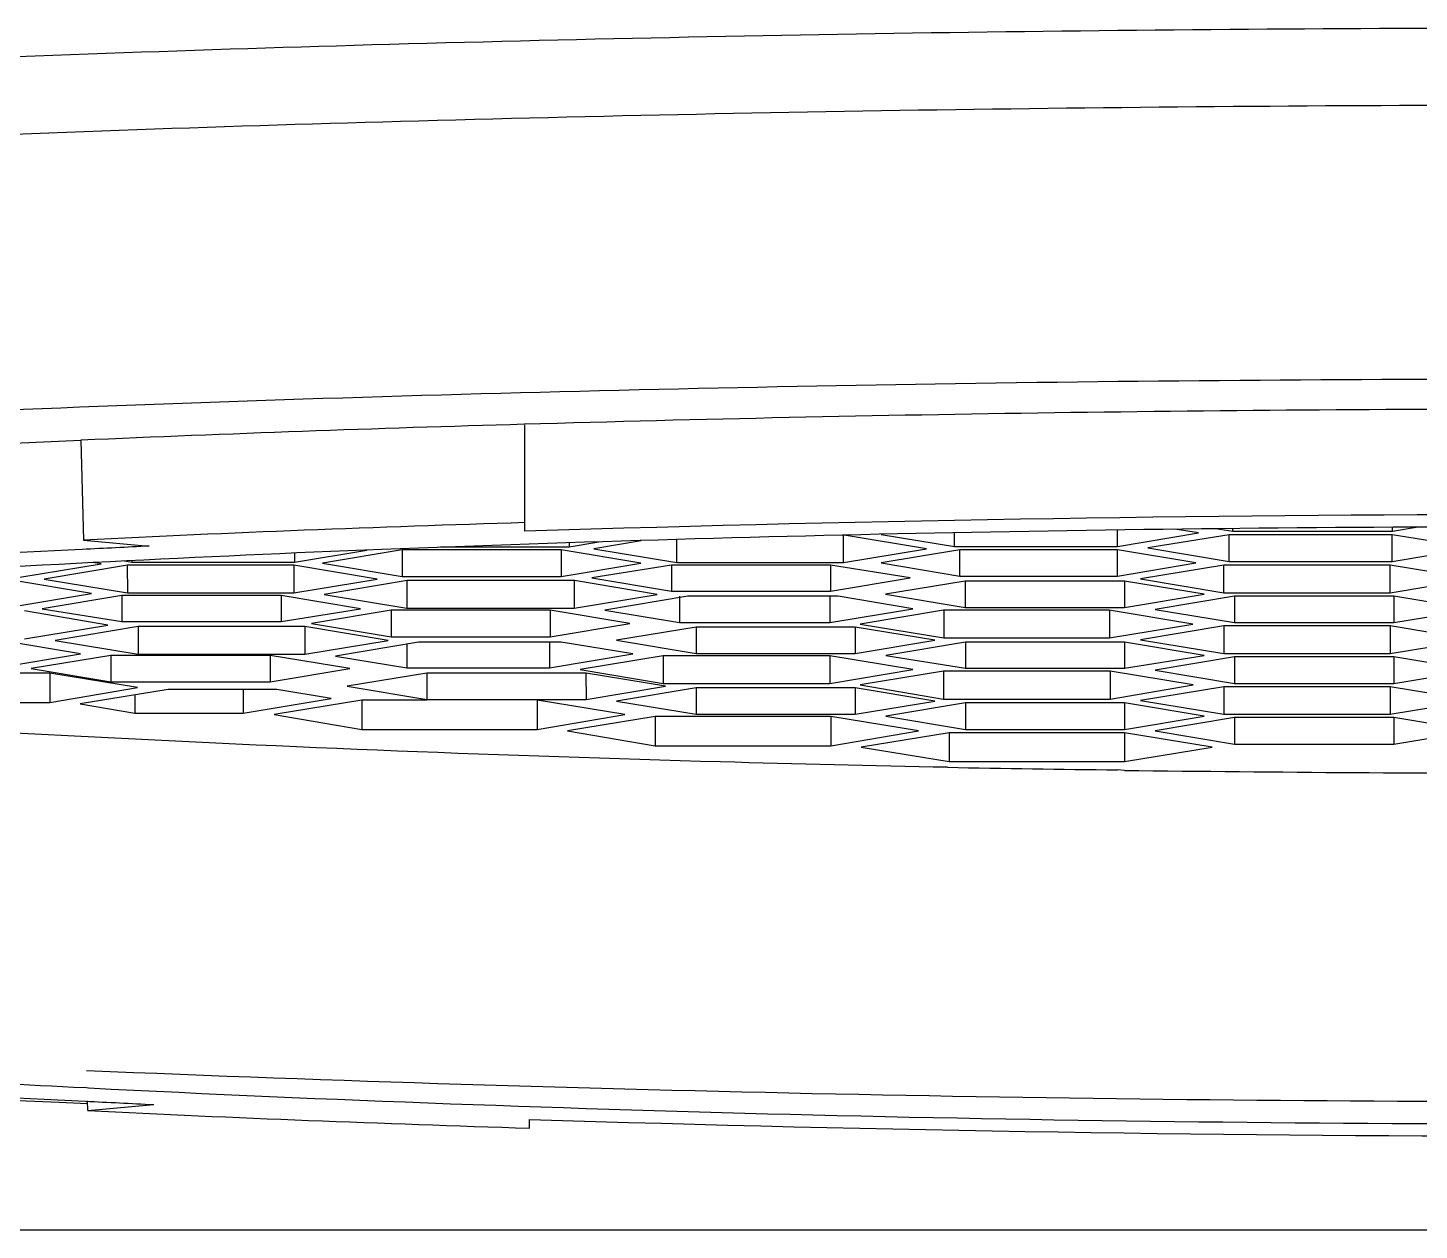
# Model space of a CAD drawing. Header units: millimetres. Extents: x 3553 to 4035, y 25961 to 26175.
# Drawn here: x 3909.632 to 3913.571, y 26046.483 to 26049.886 of the extents above; entities that cross this region are included whole.
import ezdxf

# ---------------------------------------------------------------- set-up
doc = ezdxf.new("R2010")
doc.units = ezdxf.units.MM

msp = doc.modelspace()

# ---------------------------------------------------------------- linework, layer by layer
for points, knots in [([(3903.1308, 26049.2158), (3903.4014, 26049.2727), (3903.6742, 26049.3178), (3903.9469, 26049.3586), (3903.9469, 26049.3586), (3904.2874, 26049.4091), (3904.6289, 26049.452), (3904.9704, 26049.4896), (3904.9704, 26049.4896), (3905.372, 26049.5347), (3905.7758, 26049.5723), (3906.1785, 26049.6056), (3906.1785, 26049.6056), (3906.6349, 26049.6432), (3907.0913, 26049.6754), (3907.5488, 26049.7033), (3907.5488, 26049.7033), (3908.0492, 26049.7344), (3908.5508, 26049.7602), (3909.0512, 26049.7817), (3909.0512, 26049.7817), (3909.586, 26049.8053), (3910.1208, 26049.8247), (3910.6567, 26049.8397), (3910.6567, 26049.8397), (3911.7832, 26049.8708), (3912.9119, 26049.8859), (3914.0395, 26049.8859)], [0, 0, 0, 0, 0.142857, 0.142857, 0.142857, 0.142857, 0.285714, 0.285714, 0.285714, 0.285714, 0.428571, 0.428571, 0.428571, 0.428571, 0.571429, 0.571429, 0.571429, 0.571429, 0.714286, 0.714286, 0.714286, 0.714286, 0.857143, 0.857143, 0.857143, 0.857143, 1, 1, 1, 1]), ([(3924.8601, 26049.0031), (3924.5916, 26049.059), (3924.3199, 26049.1051), (3924.0482, 26049.1449), (3924.0482, 26049.1449), (3923.711, 26049.1954), (3923.3716, 26049.2372), (3923.0323, 26049.2748), (3923.0323, 26049.2748), (3922.6328, 26049.3188), (3922.2333, 26049.3564), (3921.8327, 26049.3897), (3921.8327, 26049.3897), (3921.3806, 26049.4262), (3920.9274, 26049.4585), (3920.4743, 26049.4864), (3920.4743, 26049.4864), (3919.9781, 26049.5164), (3919.4809, 26049.5422), (3918.9837, 26049.5637), (3918.9837, 26049.5637), (3918.4543, 26049.5873), (3917.9238, 26049.6056), (3917.3932, 26049.6206), (3917.3932, 26049.6206), (3916.2753, 26049.6518), (3915.1574, 26049.6668), (3914.0395, 26049.6668), (3914.0395, 26049.6668), (3912.9215, 26049.6668), (3911.8036, 26049.6518), (3910.6867, 26049.6206), (3910.6867, 26049.6206), (3910.1562, 26049.6056), (3909.6257, 26049.5873), (3909.0952, 26049.5637), (3909.0952, 26049.5637), (3908.5991, 26049.5422), (3908.1019, 26049.5164), (3907.6057, 26049.4864), (3907.6057, 26049.4864), (3907.1525, 26049.4585), (3906.6993, 26049.4273), (3906.2472, 26049.3897), (3906.2472, 26049.3897), (3905.8467, 26049.3564), (3905.4461, 26049.3188), (3905.0477, 26049.2748), (3905.0477, 26049.2748), (3904.7083, 26049.2372), (3904.369, 26049.1954), (3904.0307, 26049.1449), (3904.0307, 26049.1449), (3903.759, 26049.1051), (3903.4884, 26049.059), (3903.2188, 26049.0031)], [0, 0, 0, 0, 0.071429, 0.071429, 0.071429, 0.071429, 0.142857, 0.142857, 0.142857, 0.142857, 0.214286, 0.214286, 0.214286, 0.214286, 0.285714, 0.285714, 0.285714, 0.285714, 0.357143, 0.357143, 0.357143, 0.357143, 0.428571, 0.428571, 0.428571, 0.428571, 0.5, 0.5, 0.5, 0.5, 0.571429, 0.571429, 0.571429, 0.571429, 0.642857, 0.642857, 0.642857, 0.642857, 0.714286, 0.714286, 0.714286, 0.714286, 0.785714, 0.785714, 0.785714, 0.785714, 0.857143, 0.857143, 0.857143, 0.857143, 0.928571, 0.928571, 0.928571, 0.928571, 1, 1, 1, 1]), ([(3924.8719, 26048.0892), (3924.786, 26048.1215), (3924.6979, 26048.1483), (3924.6088, 26048.173), (3924.6088, 26048.173), (3924.4971, 26048.2041), (3924.3854, 26048.231), (3924.2726, 26048.2546), (3924.2726, 26048.2546), (3924.1373, 26048.2847), (3924.002, 26048.3105), (3923.8667, 26048.3341), (3923.8667, 26048.3341), (3923.7088, 26048.362), (3923.551, 26048.3867), (3923.3931, 26048.4093), (3923.3931, 26048.4093), (3923.0162, 26048.4651), (3922.6382, 26048.5091), (3922.2591, 26048.5489), (3922.2591, 26048.5489), (3921.807, 26048.595), (3921.3549, 26048.6337), (3920.9017, 26048.667), (3920.9017, 26048.667), (3920.3873, 26048.7057), (3919.8718, 26048.7368), (3919.3563, 26048.7636), (3919.3563, 26048.7636), (3918.7936, 26048.7926), (3918.2309, 26048.8163), (3917.6671, 26048.8345), (3917.6671, 26048.8345), (3917.0711, 26048.8539), (3916.4751, 26048.8678), (3915.878, 26048.8775), (3915.878, 26048.8775), (3915.2658, 26048.8871), (3914.6527, 26048.8914), (3914.0395, 26048.8914), (3914.0395, 26048.8914), (3913.4263, 26048.8914), (3912.8141, 26048.8871), (3912.2009, 26048.8775), (3912.2009, 26048.8775), (3911.6049, 26048.8678), (3911.0078, 26048.8539), (3910.4118, 26048.8345), (3910.4118, 26048.8345), (3909.8491, 26048.8163), (3909.2853, 26048.7926), (3908.7226, 26048.7636), (3908.7226, 26048.7636), (3908.2071, 26048.7368), (3907.6916, 26048.7057), (3907.1772, 26048.667), (3907.1772, 26048.667), (3906.724, 26048.6337), (3906.2719, 26048.595), (3905.8198, 26048.5489), (3905.8198, 26048.5489), (3905.4407, 26048.5091), (3905.0627, 26048.4651), (3904.6858, 26048.4093), (3904.6858, 26048.4093), (3904.5279, 26048.3867), (3904.3701, 26048.362), (3904.2122, 26048.3341), (3904.2122, 26048.3341), (3904.0769, 26048.3105), (3903.9416, 26048.2847), (3903.8063, 26048.2546), (3903.8063, 26048.2546), (3903.6935, 26048.231), (3903.5818, 26048.2041), (3903.4701, 26048.173), (3903.4701, 26048.173), (3903.381, 26048.1483), (3903.2929, 26048.1215), (3903.207, 26048.0892)], [0, 0, 0, 0, 0.05, 0.05, 0.05, 0.05, 0.1, 0.1, 0.1, 0.1, 0.15, 0.15, 0.15, 0.15, 0.2, 0.2, 0.2, 0.2, 0.25, 0.25, 0.25, 0.25, 0.3, 0.3, 0.3, 0.3, 0.35, 0.35, 0.35, 0.35, 0.4, 0.4, 0.4, 0.4, 0.45, 0.45, 0.45, 0.45, 0.5, 0.5, 0.5, 0.5, 0.55, 0.55, 0.55, 0.55, 0.6, 0.6, 0.6, 0.6, 0.65, 0.65, 0.65, 0.65, 0.7, 0.7, 0.7, 0.7, 0.75, 0.75, 0.75, 0.75, 0.8, 0.8, 0.8, 0.8, 0.85, 0.85, 0.85, 0.85, 0.9, 0.9, 0.9, 0.9, 0.95, 0.95, 0.95, 0.95, 1, 1, 1, 1]), ([(3904.0146, 26048.0431), (3904.0629, 26048.0635), (3904.1123, 26048.0806), (3904.1617, 26048.0978), (3904.1617, 26048.0978), (3904.2208, 26048.1172), (3904.2809, 26048.1343), (3904.3411, 26048.1515), (3904.3411, 26048.1515), (3904.4914, 26048.1923), (3904.6439, 26048.2256), (3904.7975, 26048.2557), (3904.7975, 26048.2557), (3904.9886, 26048.2933), (3905.1819, 26048.3244), (3905.3752, 26048.3534), (3905.3752, 26048.3534), (3905.605, 26048.3878), (3905.8359, 26048.4178), (3906.0679, 26048.4447), (3906.0679, 26048.4447), (3906.3331, 26048.4758), (3906.5995, 26048.5038), (3906.8658, 26048.5285), (3906.8658, 26048.5285), (3907.1633, 26048.5564), (3907.4607, 26048.58), (3907.7593, 26048.6026), (3907.7593, 26048.6026), (3908.4326, 26048.652), (3909.107, 26048.6895), (3909.7825, 26048.7185)], [0, 0, 0, 0, 0.125, 0.125, 0.125, 0.125, 0.25, 0.25, 0.25, 0.25, 0.375, 0.375, 0.375, 0.375, 0.5, 0.5, 0.5, 0.5, 0.625, 0.625, 0.625, 0.625, 0.75, 0.75, 0.75, 0.75, 0.875, 0.875, 0.875, 0.875, 1, 1, 1, 1]), ([(3905.1583, 26047.6264), (3905.1572, 26047.6403), (3905.1615, 26047.6543), (3905.168, 26047.6672), (3905.168, 26047.6672), (3905.1744, 26047.6833), (3905.1862, 26047.6973), (3905.198, 26047.7091), (3905.198, 26047.7091), (3905.2141, 26047.7252), (3905.2313, 26047.7381), (3905.2507, 26047.7499), (3905.2507, 26047.7499), (3905.2743, 26047.766), (3905.299, 26047.7789), (3905.3237, 26047.7918), (3905.3237, 26047.7918), (3905.3548, 26047.8068), (3905.386, 26047.8197), (3905.4182, 26047.8315), (3905.4182, 26047.8315), (3905.4558, 26047.8465), (3905.4944, 26047.8594), (3905.5342, 26047.8723), (3905.5342, 26047.8723), (3905.5782, 26047.8863), (3905.6244, 26047.8992), (3905.6695, 26047.912), (3905.6695, 26047.912), (3905.721, 26047.926), (3905.7736, 26047.9389), (3905.8263, 26047.9507), (3905.8263, 26047.9507), (3905.9487, 26047.9786), (3906.0733, 26048.0033), (3906.1978, 26048.0259), (3906.1978, 26048.0259), (3906.346, 26048.0527), (3906.4953, 26048.0763), (3906.6446, 26048.0978), (3906.6446, 26048.0978), (3906.8175, 26048.1225), (3906.9904, 26048.144), (3907.1633, 26048.1644), (3907.1633, 26048.1644), (3907.3587, 26048.187), (3907.5542, 26048.2074), (3907.7485, 26048.2256), (3907.7485, 26048.2256), (3907.9644, 26048.2471), (3908.1792, 26048.2654), (3908.395, 26048.2825), (3908.395, 26048.2825), (3908.6291, 26048.3008), (3908.8622, 26048.3169), (3909.0963, 26048.3319), (3909.0963, 26048.3319), (3909.6085, 26048.3642), (3910.1208, 26048.3899), (3910.6341, 26048.4103), (3910.6341, 26048.4103), (3911.1904, 26048.4318), (3911.7467, 26048.4479), (3912.303, 26048.4587), (3912.303, 26048.4587), (3912.8818, 26048.4694), (3913.4606, 26048.4748), (3914.0395, 26048.4748)], [0, 0, 0, 0, 0.058824, 0.058824, 0.058824, 0.058824, 0.117647, 0.117647, 0.117647, 0.117647, 0.176471, 0.176471, 0.176471, 0.176471, 0.235294, 0.235294, 0.235294, 0.235294, 0.294118, 0.294118, 0.294118, 0.294118, 0.352941, 0.352941, 0.352941, 0.352941, 0.411765, 0.411765, 0.411765, 0.411765, 0.470588, 0.470588, 0.470588, 0.470588, 0.529412, 0.529412, 0.529412, 0.529412, 0.588235, 0.588235, 0.588235, 0.588235, 0.647059, 0.647059, 0.647059, 0.647059, 0.705882, 0.705882, 0.705882, 0.705882, 0.764706, 0.764706, 0.764706, 0.764706, 0.823529, 0.823529, 0.823529, 0.823529, 0.882353, 0.882353, 0.882353, 0.882353, 0.941176, 0.941176, 0.941176, 0.941176, 1, 1, 1, 1]), ([(3909.7857, 26048.4093), (3909.3701, 26048.3889), (3908.9545, 26048.3642), (3908.54, 26048.3352), (3908.54, 26048.3352), (3908.1706, 26048.3094), (3907.8012, 26048.2793), (3907.4328, 26048.2428), (3907.4328, 26048.2428), (3907.1192, 26048.2127), (3906.8057, 26048.1773), (3906.4932, 26048.1354), (3906.4932, 26048.1354), (3906.2429, 26048.101), (3905.9938, 26048.0635), (3905.7457, 26048.0151)], [0, 0, 0, 0, 0.25, 0.25, 0.25, 0.25, 0.5, 0.5, 0.5, 0.5, 0.75, 0.75, 0.75, 0.75, 1, 1, 1, 1]), ([(3909.7643, 26047.8809), (3909.3648, 26047.9013), (3908.9664, 26047.926), (3908.5679, 26047.9561), (3908.5679, 26047.9561), (3908.2168, 26047.9829), (3907.8656, 26048.013), (3907.5144, 26048.0495)], [0, 0, 0, 0, 0.5, 0.5, 0.5, 0.5, 1, 1, 1, 1]), ([(3912.2353, 26047.7928), (3912.0216, 26047.7971), (3911.8079, 26047.8025), (3911.5931, 26047.8079), (3911.5931, 26047.8079), (3910.9831, 26047.8251), (3910.3732, 26047.8487), (3909.7643, 26047.8809)], [0, 0, 0, 0, 0.5, 0.5, 0.5, 0.5, 1, 1, 1, 1]), ([(3909.761, 26046.8865), (3909.4292, 26046.9047), (3909.0974, 26046.9241), (3908.7655, 26046.9477), (3908.7655, 26046.9477), (3908.4648, 26046.9692), (3908.1641, 26046.9928), (3907.8645, 26047.0207), (3907.8645, 26047.0207), (3907.5993, 26047.0443), (3907.3351, 26047.0723), (3907.072, 26047.1034), (3907.072, 26047.1034), (3906.8475, 26047.1313), (3906.6252, 26047.1614), (3906.403, 26047.1968), (3906.403, 26047.1968), (3906.3074, 26047.2119), (3906.2129, 26047.228), (3906.1184, 26047.2462), (3906.1184, 26047.2462), (3906.0346, 26047.2613), (3905.9508, 26047.2784), (3905.8681, 26047.2967), (3905.8681, 26047.2967), (3905.7973, 26047.3128), (3905.7253, 26047.33), (3905.6555, 26047.3493), (3905.6555, 26047.3493), (3905.5954, 26047.3654), (3905.5363, 26047.3837), (3905.4783, 26047.403), (3905.4783, 26047.403), (3905.4321, 26047.4191), (3905.386, 26047.4374), (3905.3409, 26047.4578), (3905.3409, 26047.4578), (3905.3215, 26047.4664), (3905.3033, 26047.476), (3905.2861, 26047.4857), (3905.2861, 26047.4857), (3905.27, 26047.4943), (3905.256, 26047.5029), (3905.241, 26047.5136), (3905.241, 26047.5136), (3905.2013, 26047.5415), (3905.1594, 26047.5791), (3905.1583, 26047.6264)], [0, 0, 0, 0, 0.083333, 0.083333, 0.083333, 0.083333, 0.166667, 0.166667, 0.166667, 0.166667, 0.25, 0.25, 0.25, 0.25, 0.333333, 0.333333, 0.333333, 0.333333, 0.416667, 0.416667, 0.416667, 0.416667, 0.5, 0.5, 0.5, 0.5, 0.583333, 0.583333, 0.583333, 0.583333, 0.666667, 0.666667, 0.666667, 0.666667, 0.75, 0.75, 0.75, 0.75, 0.833333, 0.833333, 0.833333, 0.833333, 0.916667, 0.916667, 0.916667, 0.916667, 1, 1, 1, 1]), ([(3903.207, 26047.5652), (3903.265, 26047.5426), (3903.3241, 26047.5233), (3903.3842, 26047.505), (3903.3842, 26047.505), (3903.454, 26047.4846), (3903.5249, 26047.4653), (3903.5969, 26047.447), (3903.5969, 26047.447), (3903.7719, 26047.403), (3903.948, 26047.3676), (3904.1263, 26047.3354), (3904.1263, 26047.3354), (3904.3454, 26047.2945), (3904.5666, 26047.2602), (3904.7878, 26047.229), (3904.7878, 26047.229), (3905.0488, 26047.1925), (3905.3108, 26047.1603), (3905.5739, 26047.1313), (3905.5739, 26047.1313), (3905.8724, 26047.098), (3906.1721, 26047.069), (3906.4728, 26047.0433), (3906.4728, 26047.0433), (3906.8057, 26047.0143), (3907.1386, 26046.9885), (3907.4726, 26046.9649), (3907.4726, 26046.9649), (3908.2211, 26046.9133), (3908.9706, 26046.8747), (3909.7213, 26046.8446)], [0, 0, 0, 0, 0.125, 0.125, 0.125, 0.125, 0.25, 0.25, 0.25, 0.25, 0.375, 0.375, 0.375, 0.375, 0.5, 0.5, 0.5, 0.5, 0.625, 0.625, 0.625, 0.625, 0.75, 0.75, 0.75, 0.75, 0.875, 0.875, 0.875, 0.875, 1, 1, 1, 1]), ([(3905.7511, 26047.2419), (3906.0002, 26047.1936), (3906.2505, 26047.1549), (3906.5007, 26047.1206), (3906.5007, 26047.1206), (3906.8143, 26047.0787), (3907.1278, 26047.0443), (3907.4414, 26047.0132), (3907.4414, 26047.0132), (3907.8098, 26046.9777), (3908.1792, 26046.9477), (3908.5486, 26046.9219), (3908.5486, 26046.9219), (3908.9642, 26046.8918), (3909.3798, 26046.8682), (3909.7954, 26046.8478)], [0, 0, 0, 0, 0.25, 0.25, 0.25, 0.25, 0.5, 0.5, 0.5, 0.5, 0.75, 0.75, 0.75, 0.75, 1, 1, 1, 1]), ([(3914.0395, 26046.7823), (3913.3113, 26046.7823), (3912.5822, 26046.7909), (3911.8541, 26046.8081), (3911.8541, 26046.8081), (3911.17, 26046.8253), (3910.487, 26046.85), (3909.804, 26046.8843)], [0, 0, 0, 0, 0.5, 0.5, 0.5, 0.5, 1, 1, 1, 1])]:
    msp.add_open_spline(points, degree=3, knots=knots)
for points in [[(3914.0395, 26048.8066), (3913.0386, 26048.8066), (3912.0377, 26048.7926), (3911.0368, 26048.7636)], [(3911.0368, 26048.7636), (3910.618, 26048.7518), (3910.2003, 26048.7368), (3909.7825, 26048.7185)], [(3911.039, 26048.4608), (3911.039, 26048.4608), (3911.039, 26048.7626), (3911.039, 26048.7626)], [(3909.7825, 26048.7185), (3909.7825, 26048.7185), (3909.79, 26048.4361), (3909.79, 26048.4361)], [(3917.027, 26048.4608), (3915.0317, 26048.5242), (3913.0343, 26048.5242), (3911.039, 26048.4608)], [(3911.039, 26048.4855), (3910.6223, 26048.4726), (3910.2067, 26048.4565), (3909.79, 26048.4361)], [(3911.9411, 26048.3727), (3911.9411, 26048.3727), (3911.9411, 26048.4501), (3911.9411, 26048.4501)], [(3912.1762, 26048.4114), (3912.1762, 26048.4114), (3911.9432, 26048.4501), (3911.9432, 26048.4501)], [(3912.0474, 26048.4522), (3912.0474, 26048.4522), (3912.2557, 26048.4178), (3912.2557, 26048.4178)], [(3912.2557, 26048.4178), (3912.2557, 26048.4178), (3912.2557, 26048.4565), (3912.2557, 26048.4565)], [(3912.7164, 26048.4178), (3912.7164, 26048.4178), (3912.7164, 26048.464), (3912.7164, 26048.464)], [(3912.7164, 26048.4178), (3912.7164, 26048.4178), (3912.9462, 26048.4565), (3912.9462, 26048.4565)], [(3913.0332, 26048.4511), (3913.0332, 26048.4511), (3912.8023, 26048.4136), (3912.8023, 26048.4136)], [(3912.9462, 26048.4565), (3912.9462, 26048.4565), (3912.8786, 26048.4672), (3912.8786, 26048.4672)], [(3912.9945, 26048.4683), (3912.9945, 26048.4683), (3913.0429, 26048.4608), (3913.0429, 26048.4608)], [(3913.4939, 26048.4511), (3913.4939, 26048.4511), (3913.0332, 26048.4511), (3913.0332, 26048.4511)], [(3913.0332, 26048.3749), (3913.0332, 26048.3749), (3913.0332, 26048.4511), (3913.0332, 26048.4511)], [(3913.0429, 26048.4608), (3913.0429, 26048.4608), (3913.0429, 26048.4694), (3913.0429, 26048.4694)], [(3913.0429, 26048.4608), (3913.0429, 26048.4608), (3913.495, 26048.4608), (3913.495, 26048.4608)], [(3913.7248, 26048.4136), (3913.7248, 26048.4136), (3913.4939, 26048.4511), (3913.4939, 26048.4511)], [(3913.4939, 26048.3749), (3913.4939, 26048.3749), (3913.4939, 26048.4511), (3913.4939, 26048.4511)], [(3913.495, 26048.4608), (3913.495, 26048.4608), (3913.5626, 26048.4726), (3913.5626, 26048.4726)], [(3913.495, 26048.4608), (3913.495, 26048.4608), (3913.495, 26048.4715), (3913.495, 26048.4715)], [(3909.9758, 26048.4189), (3909.9125, 26048.4157), (3909.8491, 26048.4125), (3909.7857, 26048.4093)], [(3909.79, 26048.4361), (3909.79, 26048.4361), (3909.9758, 26048.4189), (3909.9758, 26048.4189)], [(3910.3871, 26048.3738), (3910.3871, 26048.3738), (3910.5922, 26048.4071), (3910.5922, 26048.4071)], [(3910.6921, 26048.4082), (3910.6921, 26048.4082), (3910.4666, 26048.3706), (3910.4666, 26048.3706)], [(3911.1421, 26048.4082), (3911.1421, 26048.4082), (3910.6921, 26048.4082), (3910.6921, 26048.4082)], [(3910.6921, 26048.4082), (3910.6921, 26048.4082), (3910.6921, 26048.333), (3910.6921, 26048.333)], [(3910.8006, 26048.4168), (3910.8006, 26048.4168), (3911.1646, 26048.4168), (3911.1646, 26048.4168)], [(3911.3676, 26048.3706), (3911.3676, 26048.3706), (3911.1421, 26048.4082), (3911.1421, 26048.4082)], [(3911.1421, 26048.4082), (3911.1421, 26048.4082), (3911.1421, 26048.333), (3911.1421, 26048.333)], [(3911.1646, 26048.4168), (3911.1646, 26048.4168), (3911.2484, 26048.4307), (3911.2484, 26048.4307)], [(3911.1646, 26048.4275), (3911.1646, 26048.4275), (3911.1646, 26048.4168), (3911.1646, 26048.4168)], [(3911.3687, 26048.434), (3911.3687, 26048.434), (3911.2344, 26048.4114), (3911.2344, 26048.4114)], [(3911.2344, 26048.4114), (3911.2344, 26048.4114), (3911.4696, 26048.3727), (3911.4696, 26048.3727)], [(3911.4696, 26048.3727), (3911.4696, 26048.3727), (3911.4696, 26048.4372), (3911.4696, 26048.4372)], [(3911.9411, 26048.3727), (3911.9411, 26048.3727), (3912.1762, 26048.4114), (3912.1762, 26048.4114)], [(3912.2707, 26048.4082), (3912.2707, 26048.4082), (3912.0474, 26048.3717), (3912.0474, 26048.3717)], [(3912.2557, 26048.4178), (3912.2557, 26048.4178), (3912.7164, 26048.4178), (3912.7164, 26048.4178)], [(3912.7164, 26048.4082), (3912.7164, 26048.4082), (3912.2707, 26048.4082), (3912.2707, 26048.4082)], [(3912.2707, 26048.3341), (3912.2707, 26048.3341), (3912.2707, 26048.4082), (3912.2707, 26048.4082)], [(3912.9387, 26048.3717), (3912.9387, 26048.3717), (3912.7164, 26048.4082), (3912.7164, 26048.4082)], [(3912.7164, 26048.3341), (3912.7164, 26048.3341), (3912.7164, 26048.4082), (3912.7164, 26048.4082)], [(3912.8023, 26048.4136), (3912.8023, 26048.4136), (3913.0332, 26048.3749), (3913.0332, 26048.3749)], [(3913.4939, 26048.3749), (3913.4939, 26048.3749), (3913.7248, 26048.4136), (3913.7248, 26048.4136)], [(3909.6096, 26048.3309), (3909.6096, 26048.3309), (3909.8394, 26048.3684), (3909.8394, 26048.3684)], [(3909.9146, 26048.3652), (3909.9146, 26048.3652), (3909.6783, 26048.3255), (3909.6783, 26048.3255)], [(3909.8394, 26048.3684), (3909.8394, 26048.3684), (3909.8158, 26048.3727), (3909.8158, 26048.3727)], [(3909.906, 26048.377), (3909.906, 26048.377), (3909.9264, 26048.3738), (3909.9264, 26048.3738)], [(3909.9135, 26048.3652), (3909.9135, 26048.3652), (3909.9146, 26048.2868), (3909.9146, 26048.2868)], [(3910.385, 26048.3652), (3910.385, 26048.3652), (3909.9146, 26048.3652), (3909.9146, 26048.3652)], [(3909.9264, 26048.3781), (3909.9264, 26048.3781), (3909.9264, 26048.3738), (3909.9264, 26048.3738)], [(3909.9264, 26048.3738), (3909.9264, 26048.3738), (3910.3871, 26048.3738), (3910.3871, 26048.3738)], [(3910.6212, 26048.3255), (3910.6212, 26048.3255), (3910.385, 26048.3652), (3910.385, 26048.3652)], [(3910.385, 26048.3652), (3910.385, 26048.3652), (3910.385, 26048.2868), (3910.385, 26048.2868)], [(3910.3871, 26048.3985), (3910.3871, 26048.3985), (3910.3871, 26048.3738), (3910.3871, 26048.3738)], [(3910.4666, 26048.3706), (3910.4666, 26048.3706), (3910.6921, 26048.333), (3910.6921, 26048.333)], [(3911.1421, 26048.333), (3911.1421, 26048.333), (3911.3676, 26048.3706), (3911.3676, 26048.3706)], [(3911.4546, 26048.3652), (3911.4546, 26048.3652), (3911.2291, 26048.3287), (3911.2291, 26048.3287)], [(3911.9045, 26048.3652), (3911.9045, 26048.3652), (3911.4546, 26048.3652), (3911.4546, 26048.3652)], [(3911.4546, 26048.3652), (3911.4546, 26048.3652), (3911.4546, 26048.2911), (3911.4546, 26048.2911)], [(3911.4696, 26048.3727), (3911.4696, 26048.3727), (3911.9411, 26048.3727), (3911.9411, 26048.3727)], [(3912.1301, 26048.3287), (3912.1301, 26048.3287), (3911.9045, 26048.3652), (3911.9045, 26048.3652)], [(3911.9045, 26048.3652), (3911.9045, 26048.3652), (3911.9045, 26048.2911), (3911.9045, 26048.2911)], [(3912.0474, 26048.3717), (3912.0474, 26048.3717), (3912.2707, 26048.3341), (3912.2707, 26048.3341)], [(3912.7164, 26048.3341), (3912.7164, 26048.3341), (3912.9387, 26048.3717), (3912.9387, 26048.3717)], [(3913.0182, 26048.3652), (3913.0182, 26048.3652), (3912.7819, 26048.3266), (3912.7819, 26048.3266)], [(3913.4885, 26048.3652), (3913.4885, 26048.3652), (3913.0182, 26048.3652), (3913.0182, 26048.3652)], [(3913.0182, 26048.2868), (3913.0182, 26048.2868), (3913.0182, 26048.3652), (3913.0182, 26048.3652)], [(3913.0332, 26048.3749), (3913.0332, 26048.3749), (3913.4939, 26048.3749), (3913.4939, 26048.3749)], [(3913.7248, 26048.3266), (3913.7248, 26048.3266), (3913.4885, 26048.3652), (3913.4885, 26048.3652)], [(3913.4885, 26048.2868), (3913.4885, 26048.2868), (3913.4885, 26048.3652), (3913.4885, 26048.3652)], [(3909.6783, 26048.3255), (3909.6783, 26048.3255), (3909.9146, 26048.2868), (3909.9146, 26048.2868)], [(3910.385, 26048.2868), (3910.385, 26048.2868), (3910.6212, 26048.3255), (3910.6212, 26048.3255)], [(3910.6921, 26048.333), (3910.6921, 26048.333), (3911.1421, 26048.333), (3911.1421, 26048.333)], [(3911.2291, 26048.3287), (3911.2291, 26048.3287), (3911.4546, 26048.2911), (3911.4546, 26048.2911)], [(3911.9045, 26048.2911), (3911.9045, 26048.2911), (3912.1301, 26048.3287), (3912.1301, 26048.3287)], [(3912.2707, 26048.3341), (3912.2707, 26048.3341), (3912.7164, 26048.3341), (3912.7164, 26048.3341)], [(3912.7819, 26048.3266), (3912.7819, 26048.3266), (3913.0182, 26048.2868), (3913.0182, 26048.2868)], [(3913.4885, 26048.2868), (3913.4885, 26048.2868), (3913.7248, 26048.3266), (3913.7248, 26048.3266)], [(3909.8126, 26048.2847), (3909.8126, 26048.2847), (3909.5871, 26048.3223), (3909.5871, 26048.3223)], [(3909.5871, 26048.2471), (3909.5871, 26048.2471), (3909.8126, 26048.2847), (3909.8126, 26048.2847)], [(3909.9146, 26048.2868), (3909.9146, 26048.2868), (3910.385, 26048.2868), (3910.385, 26048.2868)], [(3910.7061, 26048.3212), (3910.7061, 26048.3212), (3910.4709, 26048.2815), (3910.4709, 26048.2815)], [(3910.705, 26048.3212), (3910.705, 26048.3212), (3910.705, 26048.2428), (3910.705, 26048.2428)], [(3911.1797, 26048.3212), (3911.1797, 26048.3212), (3910.7061, 26048.3212), (3910.7061, 26048.3212)], [(3911.1786, 26048.3212), (3911.1786, 26048.3212), (3911.1786, 26048.2428), (3911.1786, 26048.2428)], [(3911.4138, 26048.2815), (3911.4138, 26048.2815), (3911.1797, 26048.3212), (3911.1797, 26048.3212)], [(3911.4546, 26048.2911), (3911.4546, 26048.2911), (3911.9045, 26048.2911), (3911.9045, 26048.2911)], [(3912.2858, 26048.3201), (3912.2858, 26048.3201), (3912.0603, 26048.2825), (3912.0603, 26048.2825)], [(3912.7368, 26048.3201), (3912.7368, 26048.3201), (3912.2858, 26048.3201), (3912.2858, 26048.3201)], [(3912.2858, 26048.3201), (3912.2858, 26048.3201), (3912.2858, 26048.2449), (3912.2858, 26048.2449)], [(3912.9623, 26048.2825), (3912.9623, 26048.2825), (3912.7368, 26048.3201), (3912.7368, 26048.3201)], [(3912.7368, 26048.3201), (3912.7368, 26048.3201), (3912.7368, 26048.2449), (3912.7368, 26048.2449)], [(3913.0182, 26048.2868), (3913.0182, 26048.2868), (3913.4885, 26048.2868), (3913.4885, 26048.2868)], [(3909.8985, 26048.2793), (3909.8985, 26048.2793), (3909.673, 26048.2417), (3909.673, 26048.2417)], [(3910.3495, 26048.2793), (3910.3495, 26048.2793), (3909.8985, 26048.2793), (3909.8985, 26048.2793)], [(3909.8985, 26048.2793), (3909.8985, 26048.2793), (3909.8985, 26048.2052), (3909.8985, 26048.2052)], [(3910.574, 26048.2417), (3910.574, 26048.2417), (3910.3495, 26048.2793), (3910.3495, 26048.2793)], [(3910.3495, 26048.2793), (3910.3495, 26048.2793), (3910.3495, 26048.2052), (3910.3495, 26048.2052)], [(3910.4709, 26048.2815), (3910.4709, 26048.2815), (3910.705, 26048.2428), (3910.705, 26048.2428)], [(3911.1786, 26048.2428), (3911.1786, 26048.2428), (3911.4138, 26048.2815), (3911.4138, 26048.2815)], [(3911.5008, 26048.2772), (3911.5008, 26048.2772), (3911.2656, 26048.2374), (3911.2656, 26048.2374)], [(3911.4771, 26048.2772), (3911.4771, 26048.2772), (3911.4771, 26048.2031), (3911.4771, 26048.2031)], [(3911.926, 26048.2772), (3911.926, 26048.2772), (3911.5008, 26048.2772), (3911.5008, 26048.2772)], [(3911.9024, 26048.2772), (3911.9024, 26048.2772), (3911.9024, 26048.2031), (3911.9024, 26048.2031)], [(3912.1376, 26048.2417), (3912.1376, 26048.2417), (3911.926, 26048.2772), (3911.926, 26048.2772)], [(3912.0603, 26048.2825), (3912.0603, 26048.2825), (3912.2858, 26048.2449), (3912.2858, 26048.2449)], [(3912.2858, 26048.2449), (3912.2858, 26048.2449), (3912.7368, 26048.2449), (3912.7368, 26048.2449)], [(3912.7368, 26048.2449), (3912.7368, 26048.2449), (3912.9623, 26048.2825), (3912.9623, 26048.2825)], [(3913.0482, 26048.2772), (3913.0482, 26048.2772), (3912.8238, 26048.2396), (3912.8238, 26048.2396)], [(3913.4993, 26048.2772), (3913.4993, 26048.2772), (3913.0482, 26048.2772), (3913.0482, 26048.2772)], [(3913.0482, 26048.2772), (3913.0482, 26048.2772), (3913.0482, 26048.2031), (3913.0482, 26048.2031)], [(3913.7248, 26048.2396), (3913.7248, 26048.2396), (3913.4993, 26048.2772), (3913.4993, 26048.2772)], [(3913.4993, 26048.2772), (3913.4993, 26048.2772), (3913.4993, 26048.2031), (3913.4993, 26048.2031)], [(3909.8588, 26048.1955), (3909.8588, 26048.1955), (3909.6225, 26048.2353), (3909.6225, 26048.2353)], [(3909.673, 26048.2417), (3909.673, 26048.2417), (3909.8985, 26048.2052), (3909.8985, 26048.2052)], [(3909.8985, 26048.2052), (3909.8985, 26048.2052), (3910.3495, 26048.2052), (3910.3495, 26048.2052)], [(3910.3495, 26048.2052), (3910.3495, 26048.2052), (3910.574, 26048.2417), (3910.574, 26048.2417)], [(3910.661, 26048.2374), (3910.661, 26048.2374), (3910.4354, 26048.1998), (3910.4354, 26048.1998)], [(3911.1109, 26048.2374), (3911.1109, 26048.2374), (3910.661, 26048.2374), (3910.661, 26048.2374)], [(3910.661, 26048.2374), (3910.661, 26048.2374), (3910.661, 26048.1623), (3910.661, 26048.1623)], [(3910.705, 26048.2428), (3910.705, 26048.2428), (3911.1786, 26048.2428), (3911.1786, 26048.2428)], [(3911.3364, 26048.1998), (3911.3364, 26048.1998), (3911.1109, 26048.2374), (3911.1109, 26048.2374)], [(3911.1109, 26048.2374), (3911.1109, 26048.2374), (3911.1109, 26048.1623), (3911.1109, 26048.1623)], [(3911.2656, 26048.2374), (3911.2656, 26048.2374), (3911.4771, 26048.2031), (3911.4771, 26048.2031)], [(3911.9024, 26048.2031), (3911.9024, 26048.2031), (3912.1376, 26048.2417), (3912.1376, 26048.2417)], [(3912.2246, 26048.2374), (3912.2246, 26048.2374), (3911.9883, 26048.1977), (3911.9883, 26048.1977)], [(3912.6928, 26048.2374), (3912.6928, 26048.2374), (3912.2246, 26048.2374), (3912.2246, 26048.2374)], [(3912.2256, 26048.2374), (3912.2256, 26048.2374), (3912.2256, 26048.159), (3912.2256, 26048.159)], [(3912.9301, 26048.1977), (3912.9301, 26048.1977), (3912.6928, 26048.2374), (3912.6928, 26048.2374)], [(3912.6939, 26048.2374), (3912.6939, 26048.2374), (3912.6939, 26048.159), (3912.6939, 26048.159)], [(3912.8238, 26048.2396), (3912.8238, 26048.2396), (3913.0482, 26048.2031), (3913.0482, 26048.2031)], [(3913.4993, 26048.2031), (3913.4993, 26048.2031), (3913.7248, 26048.2396), (3913.7248, 26048.2396)], [(3909.6225, 26048.1569), (3909.6225, 26048.1569), (3909.8588, 26048.1955), (3909.8588, 26048.1955)], [(3909.9447, 26048.1913), (3909.9447, 26048.1913), (3909.7095, 26048.1515), (3909.7095, 26048.1515)], [(3910.4161, 26048.1913), (3910.4161, 26048.1913), (3909.9447, 26048.1913), (3909.9447, 26048.1913)], [(3909.9447, 26048.1913), (3909.9447, 26048.1913), (3909.9447, 26048.1129), (3909.9447, 26048.1129)], [(3910.6524, 26048.1515), (3910.6524, 26048.1515), (3910.4161, 26048.1913), (3910.4161, 26048.1913)], [(3910.4161, 26048.1913), (3910.4161, 26048.1913), (3910.4161, 26048.1129), (3910.4161, 26048.1129)], [(3910.4354, 26048.1998), (3910.4354, 26048.1998), (3910.661, 26048.1623), (3910.661, 26048.1623)], [(3911.1109, 26048.1623), (3911.1109, 26048.1623), (3911.3364, 26048.1998), (3911.3364, 26048.1998)], [(3911.5244, 26048.1891), (3911.5244, 26048.1891), (3911.2989, 26048.1526), (3911.2989, 26048.1526)], [(3911.4771, 26048.2031), (3911.4771, 26048.2031), (3911.9024, 26048.2031), (3911.9024, 26048.2031)], [(3911.9743, 26048.1891), (3911.9743, 26048.1891), (3911.5244, 26048.1891), (3911.5244, 26048.1891)], [(3911.5244, 26048.1891), (3911.5244, 26048.1891), (3911.5244, 26048.115), (3911.5244, 26048.115)], [(3912.1999, 26048.1526), (3912.1999, 26048.1526), (3911.9743, 26048.1891), (3911.9743, 26048.1891)], [(3911.9743, 26048.1891), (3911.9743, 26048.1891), (3911.9743, 26048.115), (3911.9743, 26048.115)], [(3911.9883, 26048.1977), (3911.9883, 26048.1977), (3912.2256, 26048.159), (3912.2256, 26048.159)], [(3912.6939, 26048.159), (3912.6939, 26048.159), (3912.9301, 26048.1977), (3912.9301, 26048.1977)], [(3913.0182, 26048.1934), (3913.0182, 26048.1934), (3912.7819, 26048.1537), (3912.7819, 26048.1537)], [(3913.4885, 26048.1934), (3913.4885, 26048.1934), (3913.0182, 26048.1934), (3913.0182, 26048.1934)], [(3913.0182, 26048.1934), (3913.0182, 26048.1934), (3913.0182, 26048.115), (3913.0182, 26048.115)], [(3913.0482, 26048.2031), (3913.0482, 26048.2031), (3913.4993, 26048.2031), (3913.4993, 26048.2031)], [(3913.7248, 26048.1537), (3913.7248, 26048.1537), (3913.4885, 26048.1934), (3913.4885, 26048.1934)], [(3913.4885, 26048.1934), (3913.4885, 26048.1934), (3913.4885, 26048.115), (3913.4885, 26048.115)], [(3909.7814, 26048.1139), (3909.7814, 26048.1139), (3909.5559, 26048.1515), (3909.5559, 26048.1515)], [(3909.7095, 26048.1515), (3909.7095, 26048.1515), (3909.9447, 26048.1129), (3909.9447, 26048.1129)], [(3910.4161, 26048.1129), (3910.4161, 26048.1129), (3910.6524, 26048.1515), (3910.6524, 26048.1515)], [(3910.7383, 26048.1472), (3910.7383, 26048.1472), (3910.5031, 26048.1075), (3910.5031, 26048.1075)], [(3910.661, 26048.1623), (3910.661, 26048.1623), (3911.1109, 26048.1623), (3911.1109, 26048.1623)], [(3910.705, 26048.1419), (3910.705, 26048.1419), (3910.705, 26048.0742), (3910.705, 26048.0742)], [(3911.1421, 26048.1472), (3911.1421, 26048.1472), (3910.7383, 26048.1472), (3910.7383, 26048.1472)], [(3911.1088, 26048.1472), (3911.1088, 26048.1472), (3911.1088, 26048.0742), (3911.1088, 26048.0742)], [(3911.345, 26048.1139), (3911.345, 26048.1139), (3911.1421, 26048.1472), (3911.1421, 26048.1472)], [(3911.2989, 26048.1526), (3911.2989, 26048.1526), (3911.5244, 26048.115), (3911.5244, 26048.115)], [(3911.9743, 26048.115), (3911.9743, 26048.115), (3912.1999, 26048.1526), (3912.1999, 26048.1526)], [(3912.2868, 26048.1472), (3912.2868, 26048.1472), (3912.0613, 26048.1096), (3912.0613, 26048.1096)], [(3912.2256, 26048.159), (3912.2256, 26048.159), (3912.6939, 26048.159), (3912.6939, 26048.159)], [(3912.7368, 26048.1472), (3912.7368, 26048.1472), (3912.2868, 26048.1472), (3912.2868, 26048.1472)], [(3912.2868, 26048.1472), (3912.2868, 26048.1472), (3912.2868, 26048.0731), (3912.2868, 26048.0731)], [(3912.9623, 26048.1096), (3912.9623, 26048.1096), (3912.7368, 26048.1472), (3912.7368, 26048.1472)], [(3912.7368, 26048.1472), (3912.7368, 26048.1472), (3912.7368, 26048.0731), (3912.7368, 26048.0731)], [(3912.7819, 26048.1537), (3912.7819, 26048.1537), (3913.0182, 26048.115), (3913.0182, 26048.115)], [(3913.4885, 26048.115), (3913.4885, 26048.115), (3913.7248, 26048.1537), (3913.7248, 26048.1537)], [(3909.5559, 26048.0763), (3909.5559, 26048.0763), (3909.7814, 26048.1139), (3909.7814, 26048.1139)], [(3909.8674, 26048.1096), (3909.8674, 26048.1096), (3909.6418, 26048.0721), (3909.6418, 26048.0721)], [(3910.3184, 26048.1096), (3910.3184, 26048.1096), (3909.8674, 26048.1096), (3909.8674, 26048.1096)], [(3909.8674, 26048.1096), (3909.8674, 26048.1096), (3909.8674, 26048.0345), (3909.8674, 26048.0345)], [(3909.9447, 26048.1129), (3909.9447, 26048.1129), (3910.4161, 26048.1129), (3910.4161, 26048.1129)], [(3910.5439, 26048.0721), (3910.5439, 26048.0721), (3910.3184, 26048.1096), (3910.3184, 26048.1096)], [(3910.3184, 26048.1096), (3910.3184, 26048.1096), (3910.3184, 26048.0345), (3910.3184, 26048.0345)], [(3910.5031, 26048.1075), (3910.5031, 26048.1075), (3910.705, 26048.0742), (3910.705, 26048.0742)], [(3911.1088, 26048.0742), (3911.1088, 26048.0742), (3911.345, 26048.1139), (3911.345, 26048.1139)], [(3911.431, 26048.1086), (3911.431, 26048.1086), (3911.1958, 26048.0699), (3911.1958, 26048.0699)], [(3911.9024, 26048.1086), (3911.9024, 26048.1086), (3911.431, 26048.1086), (3911.431, 26048.1086)], [(3911.431, 26048.1086), (3911.431, 26048.1086), (3911.431, 26048.0302), (3911.431, 26048.0302)], [(3911.5244, 26048.115), (3911.5244, 26048.115), (3911.9743, 26048.115), (3911.9743, 26048.115)], [(3912.1376, 26048.0699), (3912.1376, 26048.0699), (3911.9024, 26048.1086), (3911.9024, 26048.1086)], [(3911.9024, 26048.1086), (3911.9024, 26048.1086), (3911.9024, 26048.0302), (3911.9024, 26048.0302)], [(3912.0613, 26048.1096), (3912.0613, 26048.1096), (3912.2868, 26048.0731), (3912.2868, 26048.0731)], [(3912.7368, 26048.0731), (3912.7368, 26048.0731), (3912.9623, 26048.1096), (3912.9623, 26048.1096)], [(3913.0482, 26048.1053), (3913.0482, 26048.1053), (3912.8238, 26048.0678), (3912.8238, 26048.0678)], [(3913.0182, 26048.115), (3913.0182, 26048.115), (3913.4885, 26048.115), (3913.4885, 26048.115)], [(3913.4993, 26048.1053), (3913.4993, 26048.1053), (3913.0482, 26048.1053), (3913.0482, 26048.1053)], [(3913.0482, 26048.1053), (3913.0482, 26048.1053), (3913.0482, 26048.0302), (3913.0482, 26048.0302)], [(3913.7248, 26048.0678), (3913.7248, 26048.0678), (3913.4993, 26048.1053), (3913.4993, 26048.1053)], [(3913.4993, 26048.1053), (3913.4993, 26048.1053), (3913.4993, 26048.0302), (3913.4993, 26048.0302)], [(3909.6945, 26048.0592), (3909.6945, 26048.0592), (3909.1972, 26048.0592), (3909.1972, 26048.0592)], [(3909.6418, 26048.0721), (3909.6418, 26048.0721), (3909.8674, 26048.0345), (3909.8674, 26048.0345)], [(3909.9425, 26048.0184), (3909.9425, 26048.0184), (3909.6945, 26048.0592), (3909.6945, 26048.0592)], [(3909.6945, 26048.0592), (3909.6945, 26048.0592), (3909.6945, 26047.9765), (3909.6945, 26047.9765)], [(3910.3184, 26048.0345), (3910.3184, 26048.0345), (3910.5439, 26048.0721), (3910.5439, 26048.0721)], [(3910.7619, 26048.0592), (3910.7619, 26048.0592), (3910.5364, 26048.0227), (3910.5364, 26048.0227)], [(3910.705, 26048.0742), (3910.705, 26048.0742), (3911.1088, 26048.0742), (3911.1088, 26048.0742)], [(3911.2129, 26048.0592), (3911.2129, 26048.0592), (3910.7619, 26048.0592), (3910.7619, 26048.0592)], [(3910.7619, 26048.0592), (3910.7619, 26048.0592), (3910.7619, 26047.9851), (3910.7619, 26047.9851)], [(3911.1958, 26048.0699), (3911.1958, 26048.0699), (3911.431, 26048.0302), (3911.431, 26048.0302)], [(3911.2119, 26048.0592), (3911.2119, 26048.0592), (3911.2129, 26047.9851), (3911.2129, 26047.9851)], [(3911.4374, 26048.0227), (3911.4374, 26048.0227), (3911.2129, 26048.0592), (3911.2129, 26048.0592)], [(3911.9024, 26048.0302), (3911.9024, 26048.0302), (3912.1376, 26048.0699), (3912.1376, 26048.0699)], [(3912.2246, 26048.0645), (3912.2246, 26048.0645), (3911.9883, 26048.0259), (3911.9883, 26048.0259)], [(3912.696, 26048.0645), (3912.696, 26048.0645), (3912.2246, 26048.0645), (3912.2246, 26048.0645)], [(3912.2246, 26048.0645), (3912.2246, 26048.0645), (3912.2246, 26047.9861), (3912.2246, 26047.9861)], [(3912.2868, 26048.0731), (3912.2868, 26048.0731), (3912.7368, 26048.0731), (3912.7368, 26048.0731)], [(3912.9312, 26048.0259), (3912.9312, 26048.0259), (3912.696, 26048.0645), (3912.696, 26048.0645)], [(3912.696, 26048.0645), (3912.696, 26048.0645), (3912.696, 26047.9861), (3912.696, 26047.9861)], [(3912.8238, 26048.0678), (3912.8238, 26048.0678), (3913.0482, 26048.0302), (3913.0482, 26048.0302)], [(3913.4993, 26048.0302), (3913.4993, 26048.0302), (3913.7248, 26048.0678), (3913.7248, 26048.0678)], [(3909.6945, 26047.9765), (3909.6945, 26047.9765), (3909.9425, 26048.0184), (3909.9425, 26048.0184)], [(3910.0295, 26048.013), (3910.0295, 26048.013), (3909.7804, 26047.9722), (3909.7804, 26047.9722)], [(3909.8674, 26048.0345), (3909.8674, 26048.0345), (3910.3184, 26048.0345), (3910.3184, 26048.0345)], [(3910.3366, 26048.013), (3910.3366, 26048.013), (3910.0295, 26048.013), (3910.0295, 26048.013)], [(3910.2421, 26048.013), (3910.2421, 26048.013), (3910.2421, 26047.9464), (3910.2421, 26047.9464)], [(3910.4913, 26047.9872), (3910.4913, 26047.9872), (3910.3366, 26048.013), (3910.3366, 26048.013)], [(3910.5364, 26048.0227), (3910.5364, 26048.0227), (3910.7619, 26047.9851), (3910.7619, 26047.9851)], [(3911.2129, 26047.9851), (3911.2129, 26047.9851), (3911.4374, 26048.0227), (3911.4374, 26048.0227)], [(3911.5244, 26048.0173), (3911.5244, 26048.0173), (3911.2989, 26047.9797), (3911.2989, 26047.9797)], [(3911.431, 26048.0302), (3911.431, 26048.0302), (3911.9024, 26048.0302), (3911.9024, 26048.0302)], [(3911.9743, 26048.0173), (3911.9743, 26048.0173), (3911.5244, 26048.0173), (3911.5244, 26048.0173)], [(3911.5244, 26048.0173), (3911.5244, 26048.0173), (3911.5244, 26047.9432), (3911.5244, 26047.9432)], [(3912.1999, 26047.9797), (3912.1999, 26047.9797), (3911.9743, 26048.0173), (3911.9743, 26048.0173)], [(3911.9743, 26048.0173), (3911.9743, 26048.0173), (3911.9743, 26047.9432), (3911.9743, 26047.9432)], [(3911.9883, 26048.0259), (3911.9883, 26048.0259), (3912.2246, 26047.9861), (3912.2246, 26047.9861)], [(3912.696, 26047.9861), (3912.696, 26047.9861), (3912.9312, 26048.0259), (3912.9312, 26048.0259)], [(3913.0182, 26048.0205), (3913.0182, 26048.0205), (3912.7819, 26047.9818), (3912.7819, 26047.9818)], [(3913.4885, 26048.0205), (3913.4885, 26048.0205), (3913.0182, 26048.0205), (3913.0182, 26048.0205)], [(3913.0182, 26048.0205), (3913.0182, 26048.0205), (3913.0182, 26047.9432), (3913.0182, 26047.9432)], [(3913.0482, 26048.0302), (3913.0482, 26048.0302), (3913.4993, 26048.0302), (3913.4993, 26048.0302)], [(3913.7248, 26047.9818), (3913.7248, 26047.9818), (3913.4885, 26048.0205), (3913.4885, 26048.0205)], [(3913.4885, 26048.0205), (3913.4885, 26048.0205), (3913.4885, 26047.9432), (3913.4885, 26047.9432)], [(3909.1972, 26047.9765), (3909.1972, 26047.9765), (3909.6945, 26047.9765), (3909.6945, 26047.9765)], [(3909.7804, 26047.9722), (3909.7804, 26047.9722), (3909.935, 26047.9464), (3909.935, 26047.9464)], [(3909.935, 26047.998), (3909.935, 26047.998), (3909.935, 26047.9464), (3909.935, 26047.9464)], [(3910.2421, 26047.9464), (3910.2421, 26047.9464), (3910.4913, 26047.9872), (3910.4913, 26047.9872)], [(3910.5772, 26047.9829), (3910.5772, 26047.9829), (3910.3291, 26047.9421), (3910.3291, 26047.9421)], [(3910.7619, 26047.9829), (3910.7619, 26047.9829), (3910.5772, 26047.9829), (3910.5772, 26047.9829)], [(3910.5772, 26047.9829), (3910.5772, 26047.9829), (3910.5772, 26047.9002), (3910.5772, 26047.9002)], [(3910.7619, 26047.9851), (3910.7619, 26047.9851), (3911.2129, 26047.9851), (3911.2129, 26047.9851)], [(3911.3225, 26047.9421), (3911.3225, 26047.9421), (3911.0744, 26047.9829), (3911.0744, 26047.9829)], [(3911.0744, 26047.9829), (3911.0744, 26047.9829), (3911.0744, 26047.9002), (3911.0744, 26047.9002)], [(3911.2989, 26047.9797), (3911.2989, 26047.9797), (3911.5244, 26047.9432), (3911.5244, 26047.9432)], [(3911.9743, 26047.9432), (3911.9743, 26047.9432), (3912.1999, 26047.9797), (3912.1999, 26047.9797)], [(3912.2868, 26047.9754), (3912.2868, 26047.9754), (3912.0613, 26047.9378), (3912.0613, 26047.9378)], [(3912.2246, 26047.9861), (3912.2246, 26047.9861), (3912.696, 26047.9861), (3912.696, 26047.9861)], [(3912.7368, 26047.9754), (3912.7368, 26047.9754), (3912.2868, 26047.9754), (3912.2868, 26047.9754)], [(3912.2868, 26047.9754), (3912.2868, 26047.9754), (3912.2868, 26047.9002), (3912.2868, 26047.9002)], [(3912.9623, 26047.9378), (3912.9623, 26047.9378), (3912.7368, 26047.9754), (3912.7368, 26047.9754)], [(3912.7368, 26047.9754), (3912.7368, 26047.9754), (3912.7368, 26047.9002), (3912.7368, 26047.9002)], [(3912.7819, 26047.9818), (3912.7819, 26047.9818), (3913.0182, 26047.9432), (3913.0182, 26047.9432)], [(3913.4885, 26047.9432), (3913.4885, 26047.9432), (3913.7248, 26047.9818), (3913.7248, 26047.9818)], [(3909.935, 26047.9464), (3909.935, 26047.9464), (3910.2421, 26047.9464), (3910.2421, 26047.9464)], [(3910.3291, 26047.9421), (3910.3291, 26047.9421), (3910.5772, 26047.9002), (3910.5772, 26047.9002)], [(3911.0744, 26047.9002), (3911.0744, 26047.9002), (3911.3225, 26047.9421), (3911.3225, 26047.9421)], [(3911.4084, 26047.9367), (3911.4084, 26047.9367), (3911.1603, 26047.8959), (3911.1603, 26047.8959)], [(3911.9056, 26047.9367), (3911.9056, 26047.9367), (3911.4084, 26047.9367), (3911.4084, 26047.9367)], [(3911.4084, 26047.9367), (3911.4084, 26047.9367), (3911.4084, 26047.854), (3911.4084, 26047.854)], [(3911.5244, 26047.9432), (3911.5244, 26047.9432), (3911.9743, 26047.9432), (3911.9743, 26047.9432)], [(3912.1537, 26047.8959), (3912.1537, 26047.8959), (3911.9056, 26047.9367), (3911.9056, 26047.9367)], [(3911.9056, 26047.9367), (3911.9056, 26047.9367), (3911.9056, 26047.854), (3911.9056, 26047.854)], [(3912.0613, 26047.9378), (3912.0613, 26047.9378), (3912.2868, 26047.9002), (3912.2868, 26047.9002)], [(3912.7368, 26047.9002), (3912.7368, 26047.9002), (3912.9623, 26047.9378), (3912.9623, 26047.9378)], [(3913.0482, 26047.9335), (3913.0482, 26047.9335), (3912.8238, 26047.8959), (3912.8238, 26047.8959)], [(3913.0182, 26047.9432), (3913.0182, 26047.9432), (3913.4885, 26047.9432), (3913.4885, 26047.9432)], [(3913.4993, 26047.9335), (3913.4993, 26047.9335), (3913.0482, 26047.9335), (3913.0482, 26047.9335)], [(3913.0482, 26047.9335), (3913.0482, 26047.9335), (3913.0482, 26047.8583), (3913.0482, 26047.8583)], [(3913.7248, 26047.8959), (3913.7248, 26047.8959), (3913.4993, 26047.9335), (3913.4993, 26047.9335)], [(3913.4993, 26047.9335), (3913.4993, 26047.9335), (3913.4993, 26047.8583), (3913.4993, 26047.8583)], [(3910.5772, 26047.9002), (3910.5772, 26047.9002), (3911.0744, 26047.9002), (3911.0744, 26047.9002)], [(3911.1603, 26047.8959), (3911.1603, 26047.8959), (3911.4084, 26047.854), (3911.4084, 26047.854)], [(3911.9056, 26047.854), (3911.9056, 26047.854), (3912.1537, 26047.8959), (3912.1537, 26047.8959)], [(3912.2407, 26047.8906), (3912.2407, 26047.8906), (3911.9915, 26047.8498), (3911.9915, 26047.8498)], [(3912.7368, 26047.8906), (3912.7368, 26047.8906), (3912.2407, 26047.8906), (3912.2407, 26047.8906)], [(3912.2407, 26047.8906), (3912.2407, 26047.8906), (3912.2407, 26047.8089), (3912.2407, 26047.8089)], [(3912.2868, 26047.9002), (3912.2868, 26047.9002), (3912.7368, 26047.9002), (3912.7368, 26047.9002)], [(3912.9849, 26047.8498), (3912.9849, 26047.8498), (3912.7368, 26047.8906), (3912.7368, 26047.8906)], [(3912.7368, 26047.8906), (3912.7368, 26047.8906), (3912.7368, 26047.8089), (3912.7368, 26047.8089)], [(3912.8238, 26047.8959), (3912.8238, 26047.8959), (3913.0482, 26047.8583), (3913.0482, 26047.8583)], [(3913.4993, 26047.8583), (3913.4993, 26047.8583), (3913.7248, 26047.8959), (3913.7248, 26047.8959)], [(3911.4084, 26047.854), (3911.4084, 26047.854), (3911.9056, 26047.854), (3911.9056, 26047.854)], [(3913.0482, 26047.8583), (3913.0482, 26047.8583), (3913.4993, 26047.8583), (3913.4993, 26047.8583)], [(3911.9915, 26047.8498), (3911.9915, 26047.8498), (3912.2407, 26047.8089), (3912.2407, 26047.8089)], [(3912.7368, 26047.8089), (3912.7368, 26047.8089), (3912.9849, 26047.8498), (3912.9849, 26047.8498)], [(3912.2353, 26047.7928), (3912.3953, 26047.7896), (3912.5564, 26047.7875), (3912.7164, 26047.7853)], [(3912.2407, 26047.8089), (3912.2407, 26047.8089), (3912.7368, 26047.8089), (3912.7368, 26047.8089)], [(3912.7368, 26047.7842), (3912.7368, 26047.7842), (3912.7164, 26047.7853), (3912.7164, 26047.7853)], [(3912.7368, 26047.7842), (3913.1707, 26047.7789), (3913.6056, 26047.7757), (3914.0395, 26047.7757)], [(3909.7986, 26046.9348), (3911.2119, 26046.8757), (3912.6251, 26046.8467), (3914.0395, 26046.8467)], [(3909.7986, 26046.8854), (3909.7986, 26046.8854), (3909.761, 26046.8865), (3909.761, 26046.8865)], [(3909.804, 26046.8843), (3909.804, 26046.8843), (3909.7986, 26046.8854), (3909.7986, 26046.8854)], [(3909.7213, 26046.8446), (3909.7213, 26046.8446), (3909.8008, 26046.8414), (3909.8008, 26046.8414)], [(3909.7954, 26046.8478), (3909.8598, 26046.8446), (3909.9243, 26046.8414), (3909.9887, 26046.8381)], [(3909.8018, 26046.821), (3909.8018, 26046.821), (3909.8008, 26046.8489), (3909.8008, 26046.8489)], [(3909.8018, 26046.821), (3909.8018, 26046.821), (3909.9887, 26046.8381), (3909.9887, 26046.8381)], [(3909.8018, 26046.821), (3910.2185, 26046.8006), (3910.6352, 26046.7844), (3911.0519, 26046.7716)], [(3911.0519, 26046.7716), (3911.0519, 26046.7716), (3911.0519, 26046.7963), (3911.0519, 26046.7963)], [(3911.0519, 26046.7963), (3913.0472, 26046.7329), (3915.0446, 26046.7329), (3917.0399, 26046.7963)], [(3928.8582, 26046.4827), (3928.8582, 26046.4827), (3899.2207, 26046.4827), (3899.2207, 26046.4827)]]:
    msp.add_open_spline(points, degree=3)

doc.saveas('drawing.dxf')
